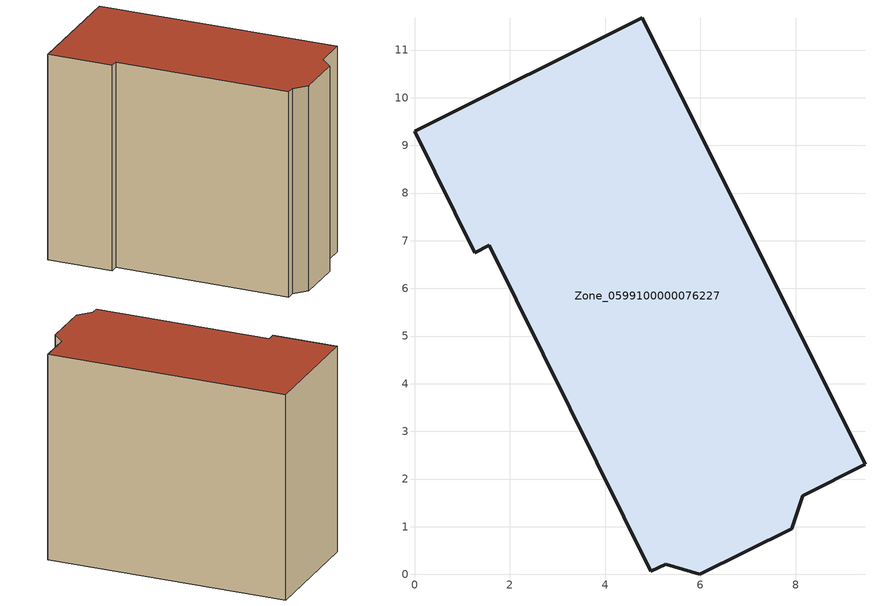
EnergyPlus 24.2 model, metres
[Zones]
Zone_0599100000076227
 floor ground (C_G): 0,9.3 4.77,11.68 9.45,2.31 8.14,1.65 7.91,0.96 5.98,0 5.27,0.21 4.96,0.06 1.57,6.9 1.26,6.75 z0
 wall outside (C_F): 4.77,11.68 0,9.3 1.26,6.75 1.57,6.9 4.96,0.06 5.27,0.21 5.98,0 7.91,0.96 8.14,1.65 9.45,2.31 4.77,11.68 z0:9.07
 roof outside (C_R): 9.45,2.31 4.77,11.68 0,9.3 1.26,6.75 1.57,6.9 4.96,0.06 5.27,0.21 5.98,0 7.91,0.96 8.14,1.65 z9.07
[BUILDING]
Pand.0599100000076227: North Axis=0; Terrain=City; Loads Convergence Tolerance Value=0.04; Temperature Convergence Tolerance Value=0.4; Solar Distribution=FullExterior; Maximum Number of Warmup Days=25; Minimum Number of Warmup Days=1
[Site:Location]
Rotterdam.The.Hague.AP_ZH_NLD Design_Conditions: Latitude=51.96; Longitude=4.45; Time Zone=1; Elevation=-4.5
[SITE:GROUNDTEMPERATURE:BUILDINGSURFACE]
18, 18, 18, 18, 18, 18, 18, 18, 18, 18, 18, 18
[MATERIAL] Thermal Absorptance=0.9; Solar Absorptance=0.7; Visible Absorptance=0.7
Name | Roughness | Thickness | Conductivity | Density | Specific Heat
G.TI.1946 | MediumSmooth | 0.15 | 1 | 540 | 1210
F.TI.1946 | Rough | 0.3 | 0.857143 | 1920 | 840
R.TI.1946 | MediumRough | 0.2 | 0.1 | 1500 | 1000
[CONSTRUCTION]
C_G: G.TI.1946
C_F: F.TI.1946
C_R: R.TI.1946
[ZONE]
Zone_0599100000076227: Type=1; Multiplier=1; Ceiling Height=Autocalculate; Volume=Autocalculate; Floor Area=autocalculate; Part of Total Floor Area=Yes
[ZONEINFILTRATION:DESIGNFLOWRATE]
Infil_Zone_0599100000076227: Zone or ZoneList or Space or SpaceList=Zone_0599100000076227; Schedule=AlwaysOn; Design Flow Rate Calculation Method=Flow/Area; Flow Rate per Floor Area=0.003; Constant Term Coefficient=1; Temperature Term Coefficient=0; Velocity Term Coefficient=0; Velocity Squared Term Coefficient=0
[HVACTEMPLATE:ZONE:IDEALLOADSAIRSYSTEM]
Zone_0599100000076227: Maximum Heating Supply Air Temperature=50; Minimum Cooling Supply Air Temperature=13; Maximum Heating Supply Air Humidity Ratio=0.0156; Minimum Cooling Supply Air Humidity Ratio=0.0077; Heating Limit=NoLimit; Cooling Limit=NoLimit; Dehumidification Control Type=ConstantSensibleHeatRatio; Cooling Sensible Heat Ratio=0.7; Dehumidification Setpoint=60; Humidification Control Type=None; Humidification Setpoint=30; Outdoor Air Method=None; Outdoor Air Flow Rate per Person=0.00944; Outdoor Air Flow Rate per Zone Floor Area=0; Outdoor Air Flow Rate per Zone=0; Demand Controlled Ventilation Type=None; Outdoor Air Economizer Type=NoEconomizer; Heat Recovery Type=None; Sensible Heat Recovery Effectiveness=0.7; Latent Heat Recovery Effectiveness=0.65
[ZONECONTROL:THERMOSTAT]
ThermostatControl_Zone_0599100000076227: Zone or ZoneList=Zone_0599100000076227; Control Type Schedule=DualSetpointControlType; Control 1=Thermostat_Zone_0599100000076227; Temperature Difference Between Cutout And Setpoint=0
[THERMOSTATSETPOINT:DUALSETPOINT]
Thermostat_Zone_0599100000076227: Heating Setpoint Temperature Schedule=HeatingSetpoint_Zone_0599100000076227; Cooling Setpoint Temperature Schedule=CoolingSetpoint_Zone_0599100000076227
[SCHEDULE:COMPACT]
HeatingSetpoint_Zone_0599100000076227: Through: 12/31, For: AllDays, Until: 24:00, 21
CoolingSetpoint_Zone_0599100000076227: Through: 12/31, For: AllDays, Until: 24:00, 24
DualSetpointControlType: Through: 12/31, For: AllDays, Until: 24:00, 4
AlwaysOn: Through: 12/31, For: AllDays, Until: 24:00, 1
